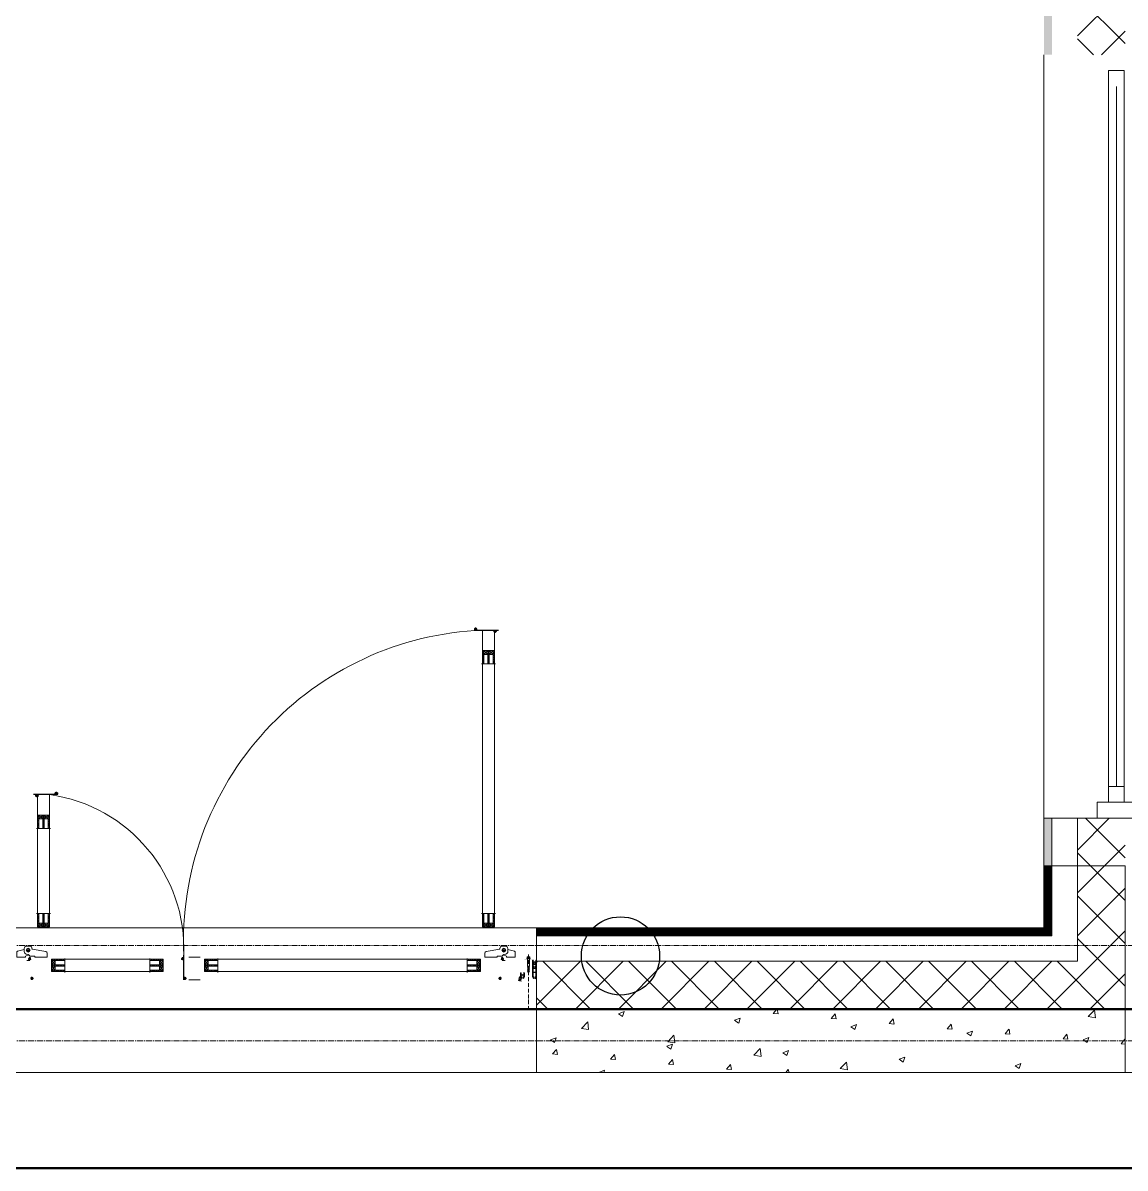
# Model space of a CAD drawing. Header units: millimetres. Extents: x -7155 to 483283, y -227682 to 148426.
# Drawn here: x 33936 to 37400, y 100100 to 103700 of the extents above; entities that cross this region are included whole.
import ezdxf

# ---------------------------------------------------------------- set-up
doc = ezdxf.new("R2010")
doc.units = ezdxf.units.MM
for name, pattern in [('ACAD_ISO10W100', [18, 12, -3, 0, -3]), ('CENTER', [50.8, 31.75, -6.35, 6.35, -6.35]), ('CENTER2', [28.575, 19.05, -3.175, 3.175, -3.175])]:
    doc.linetypes.add(name, pattern=pattern)
doc.layers.add('001', color=7, linetype='Continuous')
doc.layers.add('CENTER', color=1, linetype='CENTER')
for name, color, linetype, lineweight in [('A-Wall-Open', 8, 'Continuous', 0), ('Al', 59, 'Continuous', 13), ('Cen', 1, 'CENTER2', 13), ('OSN', 7, 'Continuous', 0), ('АР_Окна', 4, 'Continuous', 5), ('АР_Стены ПЕНОблок', 52, 'Continuous', 20), ('АР_Стены_Стекло', 4, 'Continuous', 13), ('АР_Тонкая', 254, 'Continuous', 5), ('АР_Утеплитель', 31, 'Continuous', 0), ('АР_Штриховка', 8, 'Continuous', 0), ('Витражные конструкции', 252, 'Continuous', 15), ('Оси', 1, 'ACAD_ISO10W100', 13)]:
    doc.layers.add(name, color=color, linetype=linetype, lineweight=lineweight)
for name, color, linetype, lineweight, true_color in [('АР_Оси_РД_100', 7, 'Continuous', 0, 0x525252), ('РД_Оси_100', 7, 'Continuous', 0, 0x525252), ('СКУД', 7, 'Continuous', 0, 0xff1a1a)]:
    doc.layers.add(name, color=color, linetype=linetype, lineweight=lineweight, true_color=true_color)
doc.layers.add('КР_Балки-0.5', color=60, linetype='Continuous', lineweight=50, plot=False)
doc.layers.add('РД_Витраж_проем', color=80, linetype='Continuous', lineweight=0, plot=False)

# ---------------------------------------------------------------- blocks, each defined once
blk = doc.blocks.new('СОШ_2200_АР_ОСИ_М100_28.05.24')
at = {"layer": 'АР_Оси_РД_100', "linetype": 'CENTER2'}
for points in [[(119910, 100950), (119410, 100800), (-5454.958, 100800), (-5954.958, 100950)], [(119910, 100350), (119410, 100500), (-5454.958, 100500), (-5954.958, 100350)]]:
    blk.add_lwpolyline(points, dxfattribs=at)
blk = doc.blocks.new('стойка 500.100.03')
at = {"layer": 'Оси'}
blk.add_line((0, 0), (0, -118), dxfattribs=at)
blk = doc.blocks.new('ТПУ-45.02')
at = {"elevation": 0}
blk.add_lwpolyline([(-2, 2.5, -0.916659), (-1.5, 2.4), (-1.5, 1.4, -0.398231), (-1.6, 1.3), (-1.9, 1.3, 0.668179), (-2.1, 0.9), (-1.3, 0.1, 0.198912), (-1.1, 0), (1.2, 0, 0.198912), (1.3, 0.1), (2.1, 0.9, 0.668179), (2, 1.3), (1.6, 1.3, -0.414214), (1.5, 1.4), (1.5, 2.4, -0.904069), (2, 2.5), (3.3, 2.5, 0.414214), (3.5, 2.7), (3.5, 3.1, 0.327426), (3.3, 3.4), (-1, 4.3, 0.167079), (-1.2, 4.3, -0.978527), (-1.6, 4.8, 0.140808), (-1.5, 4.9), (-1, 6.4, -0.301775), (-0.8, 6.6, -0.191208), (1.6, 6.3, -0.2528), (1.7, 6.1, 0.249371), (1.8, 5.9, -0.087675), (2.5, 5.2, 0.34791), (2.8, 5.1), (3.3, 5.4, 0.434986), (3.4, 5.7, 0.631386), (-3.8, 4.5), (-3.8, 2.7, 0.423855), (-3.6, 2.5)], format="xyb", close=True, dxfattribs=at)
blk.add_lwpolyline([(-2, 4.3, 0.440609), (-1.8, 4), (-0.5, 3.8, -0.880439), (-0.6, 3.3), (-3.2, 3.3, -0.266716), (-1.7, 6.2, -0.681981), (-1.5, 6.1)], format="xyb", close=True)
blk.add_lwpolyline([(0.6, 0.7, 0.413945), (0.7, 0.8), (0.7, 2.4, 0.414214), (0.5, 2.7), (-0.4, 2.7, 0.414214), (-0.7, 2.4), (-0.7, 0.8, 0.413945), (-0.5, 0.7), (0.6, 0.7)], format="xyb")
blk = doc.blocks.new('РУ-65.05')
blk.add_blockref('ТПУ-45.02', (-2.6, -2.5))
blk = doc.blocks.new('petlia_dv')
for p, q in [((-59.9, 22), (-59.9, 11)), ((-59.9, 22), (-24.3, 22)), ((-59.9, 11), (-59.7, 11)), ((-59.7, 11), (-59.7, 9.4)), ((-12.5, -2.6), (-55.6, 4.4)), ((-20.9, 22), (-24.3, 22)), ((-20.9, 22), (-20.9, 19)), ((-20.9, 19), (-4.9, 19)), ((-4.9, 19), (-0.2, 13.4)), ((-4.9, 19), (-2.7, 16.3)), ((7.9, 19), (-1.3, 14.8)), ((-0.2, 13.4), (5.5, 13.3)), ((5.5, 13.3), (5.5, 12.4)), ((5.9, 12.3), (5.5, 12.4)), ((7.9, 22), (32.5, 22)), ((7.9, 22), (7.9, 19)), ((12.5, 4.5), (12.5, -4.5)), ((12.5, -2), (33.9, 3.8)), ((35.9, 22), (32.5, 22)), ((35.9, 7), (35.4, 7)), ((35.4, 7), (35.4, 5.7)), ((35.9, 22), (35.9, 7)), ((-12.5, -2.6), (-12.5, -4.5)), ((4.5, -12.5), (-4.5, -12.5)), ((-4.5, -12.5), (4.5, -12.5)), ((12.5, -2.4), (12.5, -4.5))]:
    blk.add_line(p, q)
for radius in [6, 5]:
    blk.add_circle((0, 0), radius)
for centre, radius, start, end in [((-54.7, 9.4), 5, 180, 260), ((4.5, 4.5), 8, 0, 80), ((33.4, 5.7), 2, 285, 0), ((-4.5, -4.5), 8, 180, 270), ((-4.5, -4.5), 8, 180, 270), ((4.5, -4.5), 8, 270, 0), ((4.5, -4.5), 8, 270, 0)]:
    blk.add_arc(centre, radius, start, end)
at = {"layer": '001'}
blk.add_line((-12.5, -2.5), (-12.5, -4.5), dxfattribs=at)
at = {"layer": 'Cen', "ltscale": 0.5}
blk.add_line((3.2, 0), (-3.2, 0), dxfattribs=at)
at = {"layer": 'Cen', "ltscale": 0.3}
blk.add_line((0, 3.2), (0, -2.8), dxfattribs=at)
blk = doc.blocks.new('tpu004MM')
blk.add_lwpolyline([(4, -6.3, -1), (4.4, -7.3), (2.7, -7.9, 0.315299), (2.5, -8.1), (2.5, -8.5, -0.8391), (1.3, -8.7), (-1.2, -1.7, -0.520567), (-1, -1.4), (-0.2, -1.4, 0.414214), (0, -1.2), (0, 1.1, 0.520567), (-0.7, 1.5), (-1.5, 1.2, -0.414214), (-1.8, 1.4), (-2.3, 2.8, -0.414214), (-2.2, 3.1), (0.4, 4.1, -0.067914), (0.5, 4.1), (5.7, 4.5, -0.87281), (5.8, 3.9), (2.7, 2.8, 0.315299), (2.5, 2.5), (2.5, -1.2, 0.520567), (2.8, -1.4), (5.3, -0.5, -1), (5.7, -1.5), (2.7, -2.6, 0.315299), (2.5, -2.8), (2.5, -6.5, 0.520567), (2.8, -6.8)], format="xyb", close=True)
blk = doc.blocks.new('РУ-65.02')
at = {"layer": 'OSN', "xscale": -1}
blk.add_blockref('tpu004MM', (0, 0), dxfattribs=at)
blk = doc.blocks.new('Стекло 4 мм разрез')
at = {"layer": 'Al'}
for p, q in [((-2, -41.9), (-2, 0)), ((2, -41.9), (2, 0))]:
    blk.add_line(p, q, dxfattribs=at)
at = {"layer": 'Al', "ltscale": 4}
blk.add_line((2, 0), (-2, 0), dxfattribs=at)
at = {"layer": 'Al', "color": 5, "linetype": 'Continuous'}
for p, q in [((-1.4, -5.4), (1.4, -2.5)), ((-1.4, -11), (1.4, -8.2)), ((-1.4, -16.7), (1.4, -13.9)), ((-1.4, -22.4), (1.4, -19.6)), ((-1.4, -28.1), (1.4, -25.2)), ((-1.4, -33.7), (1.4, -30.9)), ((-1.1, -3.9), (0, -2.8)), ((-1.1, -9.6), (0, -8.5)), ((-1.1, -15.3), (0, -14.2)), ((-1.1, -21), (0, -19.8)), ((-1.1, -26.6), (0, -25.5)), ((-1.1, -32.3), (0, -31.2)), ((0, -5.1), (1.1, -3.9)), ((0, -10.8), (1.1, -9.6)), ((0, -16.4), (1.1, -15.3)), ((0, -22.1), (1.1, -21)), ((0, -27.8), (1.1, -26.6)), ((0, -33.5), (1.1, -32.3)), ((-1.4, -39.4), (1.4, -36.6)), ((-1.1, -38), (0, -36.9)), ((0, -39.1), (1.1, -38))]:
    blk.add_line(p, q, dxfattribs=at)
blk = doc.blocks.new('СПД 38 4+4+4')
at = {"layer": 'Al', "ltscale": 4}
for p, q in [((4, 0), (17, -12)), ((4, -12), (17, 0)), ((21, 0), (34, -12)), ((21, -12), (34, 0))]:
    blk.add_line(p, q, dxfattribs=at)
for points in [[(4, 0), (17, 0), (17, -12), (4, -12)], [(21, 0), (34, 0), (34, -12), (21, -12)]]:
    blk.add_lwpolyline(points, close=True, dxfattribs=at)
at = {"layer": 'Cen', "ltscale": 5}
blk.add_line((41, -41.9), (-3, -41.9), dxfattribs=at)
at = {"layer": 'Al', "ltscale": 4}
for p in [(2, 0), (19, 0), (36, 0)]:
    blk.add_blockref('Стекло 4 мм разрез', p, dxfattribs=at)
blk = doc.blocks.new('ТПУ-032-14')
at = {"color": 191}
for p, q in [((-12, 0), (-12, -14)), ((-9.8, 0), (-12, 0)), ((-8.5, 4.4), (-10, 2.1)), ((-10, 1.9), (-9.6, 1.6)), ((-9.5, 1.4), (-9.5, 0.2)), ((-8, -1.2), (-8, 4.2)), ((-4, 4.2), (-4, -1.2)), ((-2, 2.1), (-3.5, 4.4)), ((-2.5, 0.2), (-2.5, 1.4)), ((-2.4, 1.6), (-2, 1.9)), ((0, 0), (-2.3, 0)), ((0, -14), (0, 0)), ((-12, -14), (-10.6, -14)), ((-10.5, -5.8), (-10.5, -1.8)), ((-10.5, -12.2), (-10.5, -9.9)), ((-10.4, -13.9), (-9.6, -13.1)), ((-10.3, -9.6), (-6.1, -8.5)), ((-10.2, -1.5), (-8.2, -1.5)), ((-9.8, -12.5), (-10.2, -12.5)), ((-9.5, -12.9), (-9.5, -12.8)), ((-6.1, -5.9), (-9.2, -6.8)), ((-2.8, -6.8), (-5.9, -5.9)), ((-5.9, -8.5), (-1.7, -9.6)), ((-3.8, -1.5), (-1.8, -1.5)), ((-2.5, -12.8), (-2.5, -12.9)), ((-2.4, -13.1), (-1.6, -13.9)), ((-1.8, -12.5), (-2.3, -12.5)), ((-1.5, -1.8), (-1.5, -5.8)), ((-1.5, -9.9), (-1.5, -12.2)), ((-1.4, -14), (0, -14))]:
    blk.add_line(p, q, dxfattribs=at)
for centre, start, end in [((-9.8, 2), 146.3099, 216.6158), ((-8.2, 4.2), 0, 146.3099), ((-3.8, 4.2), 33.6901, 180), ((-2.3, 2), 323.3842, 33.6901), ((-10.6, -13.8), 270, 315), ((-9.8, -12.8), 0, 90), ((-9.8, -12.9), 315, 0), ((-8.2, -1.2), 270, 0), ((-6, -6.2), 75, 105), ((-3.8, -1.2), 180, 270), ((-2.3, -12.8), 90, 180), ((-2.3, -12.9), 180, 225), ((-1.4, -13.8), 225, 270)]:
    blk.add_arc(centre, 0.25, start, end, dxfattribs=at)
at = {"color": 191, "extrusion": (0, 0, -1)}
for centre, radius, start, end in [((9.7, 0.2), 0.25, 180, 270), ((9.7, 1.4), 0.25, 127.9045, 180), ((2.3, 1.4), 0.25, 0, 52.0955), ((2.3, 0.2), 0.25, 270, 0), ((10.2, -1.8), 0.25, 0, 90), ((9.5, -5.8), 1, 255, 0), ((10.2, -9.9), 0.25, 0, 75), ((10.2, -12.2), 0.25, 270, 0), ((6, -8.8), 0.25, 75, 105), ((2.5, -5.8), 1, 180, 285), ((1.7, -1.8), 0.25, 90, 180), ((1.7, -12.2), 0.25, 180, 270), ((1.7, -9.9), 0.25, 105, 180)]:
    blk.add_arc(centre, radius, start, end, dxfattribs=at)
blk = doc.blocks.new('Дверь 72 активная створка в витраж 44')
at = {"layer": 'OSN'}
blk.add_line((-73, 34.7), (-82.8, 34.7), dxfattribs=at)
at = {"rotation": 180}
for name, p in [('РУ-65.05', (-85.1, 41.3)), ('РУ-65.02', (-29.2, -25.5))]:
    blk.add_blockref(name, p, dxfattribs=at)
blk.add_blockref('РУ-65.05', (-86.6, -22.7))
at = {"layer": 'Al', "ltscale": 4, "xscale": -1}
for p, rotation in [((-144.6, 140.2), 179.9999999999999), ((-150.5, 0.3), 270)]:
    blk.add_blockref('СПД 38 4+4+4', p, dxfattribs=dict(at, rotation=rotation))
at = {"layer": 'Al', "ltscale": 4, "rotation": 180}
blk.add_blockref('ТПУ-032-14', (-25, -18), dxfattribs=at)
at = {"layer": 'OSN', "xscale": -1, "rotation": 180}
blk.add_blockref('petlia_dv', (-77.5, 67.3), dxfattribs=at)
blk = doc.blocks.new('ТПУ-032-07')
at = {"color": 191}
blk.add_lwpolyline([(-10.5, -5.2, 0.414214), (-10.2, -5.5), (-9.8, -5.5, -0.414214), (-9.5, -5.8), (-9.5, -5.9, -0.198912), (-9.6, -6.1), (-10.4, -6.9, -0.198912), (-10.6, -7), (-12, -7), (-12, 0), (-9.8, 0, 0.324532), (-9.5, 0.3), (-9.5, 1.4, 0.231307), (-9.6, 1.6), (-10, 1.9, -0.316767), (-10, 2.2), (-8.6, 4.3, -0.780158), (-8, 4.3), (-8, -0.7, 0.493145), (-7.7, -0.9), (-6.1, -0.5, -0.131652), (-5.9, -0.5), (-4.3, -0.9, 0.493145), (-4, -0.7), (-4, 4.3, -0.780158), (-3.4, 4.3), (-2, 2.2, -0.316767), (-2, 1.9), (-2.4, 1.6, 0.231307), (-2.5, 1.4), (-2.5, 0.3, 0.324532), (-2.2, 0), (0, 0), (0, -7), (-1.4, -7, -0.198912), (-1.6, -6.9), (-2.4, -6.1, -0.198912), (-2.5, -5.9), (-2.5, -5.8, -0.414214), (-2.2, -5.5), (-1.8, -5.5, 0.414214), (-1.5, -5.2), (-1.5, -2.9, 0.339454), (-1.7, -2.6), (-5.9, -1.5, 0.131652), (-6.1, -1.5), (-10.3, -2.6, 0.339454), (-10.5, -2.9)], format="xyb", close=True, dxfattribs=at)
blk = doc.blocks.new('ТПУ-032-33')
at = {"color": 191}
for points in [[(-1.4, -33), (0, -33), (0, 0), (-2.2, 0, -0.414214), (-2.5, 0.2), (-2.5, 1.4, -0.231307), (-2.4, 1.6), (-2, 1.9, 0.316767), (-2, 2.1), (-3.4, 4.3, 0.780158), (-4, 4.3), (-4, -1.2, 0.414214), (-3.8, -1.5), (-1.8, -1.5, -0.414214), (-1.5, -1.8), (-1.5, -14.3, -0.493145), (-1.8, -14.6), (-5.9, -14.6, 0.131652), (-6.1, -14.6), (-10.2, -14.6, -0.493145), (-10.5, -14.3), (-10.5, -1.8, -0.414214), (-10.2, -1.5), (-8.2, -1.5, 0.414214), (-8, -1.2), (-8, 4.3, 0.780158), (-8.6, 4.3), (-10, 2.1, 0.316767), (-10, 1.9), (-9.6, 1.6, -0.231307), (-9.5, 1.4), (-9.5, 0.2, -0.414214), (-9.8, 0), (-12, 0), (-12, -33), (-10.6, -33, 0.198912), (-10.4, -32.9), (-9.6, -32.1, 0.198912), (-9.5, -31.9), (-9.5, -31.8, 0.414214), (-9.8, -31.5), (-10.2, -31.5, -0.414214), (-10.5, -31.2), (-10.5, -28.9, -0.339454), (-10.3, -28.6), (-6.1, -28.6, -0.131652), (-5.9, -28.6), (-1.7, -28.6, -0.339454), (-1.5, -28.9), (-1.5, -31.2, -0.414214), (-1.8, -31.5), (-2.2, -31.5, 0.414214), (-2.5, -31.8), (-2.5, -31.9, 0.198912), (-2.4, -32.1), (-1.6, -32.9, 0.198912)], [(-1.5, -15.9, 0.339454), (-1.7, -15.6), (-5.9, -15.6, 0.131652), (-6.1, -15.6), (-10.3, -15.6, 0.339454), (-10.5, -15.9), (-10.5, -26.8, 0.493145), (-10.2, -27.1), (-6.1, -27.1, -0.131652), (-5.9, -27.1), (-1.8, -27.1, 0.493145), (-1.5, -26.8)]]:
    blk.add_lwpolyline(points, format="xyb", close=True, dxfattribs=at)
blk = doc.blocks.new('проставка крайняя')
at = {"layer": 'Al', "ltscale": 4, "xscale": -1}
for name, p in [('ТПУ-032-33', (-0.2, 0)), ('ТПУ-032-14', (-0.2, -33)), ('ТПУ-032-07', (-0.2, -47))]:
    blk.add_blockref(name, p, dxfattribs=at)
blk = doc.blocks.new('VS_5i5x45')
for p, q in [((-5.1, 3.9), (-4.7, 4.5)), ((-5.1, -3.9), (-5.1, 3.9)), ((-5.1, 0), (-5.1, 3.9)), ((-5.1, 0), (-5.1, -3.9)), ((-1.4, 4.5), (-4.7, 4.5)), ((-1.4, 2.7), (-4.7, 2.7)), ((-1.4, 2.7), (-3.2, 2.7)), ((-1.1, 5), (-1.4, 4.5)), ((-1.1, 5), (-0.5, 5)), ((-1.1, 0), (-1.1, 5)), ((-1.1, 0), (-1.1, -5)), ((-0.5, 5), (-0.5, 0)), ((-0.5, 2.7), (23.8, 2.7)), ((-0.5, -5), (-0.5, 0)), ((23.8, 2.7), (24.7, -2.8)), ((24.1, 1.8), (23.8, 2.7)), ((24.1, 1.8), (25, -1.8)), ((24.1, 1.8), (25.4, 1.8)), ((25.4, 1.8), (25.6, 2.7)), ((25.4, 1.8), (26.3, -1.8)), ((25.6, 2.7), (26.5, -2.8)), ((25.9, 1.8), (25.6, 2.7)), ((25.9, 1.8), (26.8, -1.8)), ((25.9, 1.8), (27.2, 1.8)), ((27.2, 1.8), (27.4, 2.7)), ((27.2, 1.8), (28.1, -1.8)), ((27.4, 2.7), (28.3, -2.8)), ((27.7, 1.8), (27.4, 2.7)), ((27.7, 1.8), (28.6, -1.8)), ((27.7, 1.8), (29, 1.8)), ((29, 1.8), (29.2, 2.7)), ((29, 1.8), (29.9, -1.8)), ((29.2, 2.7), (30.1, -2.8)), ((29.5, 1.8), (29.2, 2.7)), ((29.5, 1.8), (30.4, -1.8)), ((29.5, 1.8), (30.8, 1.8)), ((30.8, 1.8), (31, 2.7)), ((30.8, 1.8), (31.7, -1.8)), ((31, 2.7), (31.9, -2.8)), ((31.3, 1.8), (31, 2.7)), ((31.3, 1.8), (32.2, -1.8)), ((31.3, 1.8), (32.6, 1.8)), ((32.6, 1.8), (32.8, 2.7)), ((32.6, 1.8), (33.5, -1.8)), ((32.8, 2.7), (33.7, -2.8)), ((33.1, 1.8), (32.8, 2.7)), ((33.1, 1.8), (34, -1.8)), ((33.1, 1.8), (34.4, 1.8)), ((34.4, 1.8), (34.6, 2.7)), ((34.4, 1.8), (35.3, -1.8)), ((34.6, 2.7), (35.5, -2.8)), ((34.9, 1.8), (34.6, 2.7)), ((34.9, 1.8), (35.8, -1.8)), ((34.9, 1.8), (36.2, 1.8)), ((36.2, 1.8), (36.4, 2.7)), ((36.2, 1.8), (37.1, -1.8)), ((36.4, 2.7), (37.3, -2.8)), ((36.7, 1.8), (36.4, 2.7)), ((36.7, 1.8), (37.6, -1.8)), ((36.7, 1.8), (38, 1.8)), ((38, 1.8), (38.2, 2.7)), ((38, 1.8), (38.9, -1.8)), ((38.2, 2.7), (39.1, -2.8)), ((38.5, 1.8), (38.2, 2.7)), ((38.5, 1.8), (39.4, -1.8)), ((38.5, 1.8), (39.8, 1.8)), ((39.8, 1.8), (40, 2.7)), ((39.8, 1.8), (40.6, -1.7)), ((40, 2.7), (40.9, -2.6)), ((40.3, 1.8), (40, 2.7)), ((40.3, 1.8), (41.7, 1.2)), ((40.3, 1.8), (41.1, -1.5)), ((41.7, 1.2), (41.9, 2.1)), ((41.7, 1.2), (42.3, -1)), ((42.3, 0.9), (41.9, 2.1)), ((41.9, 2.1), (42.6, -1.9)), ((42.3, 0.9), (44.5, 0)), ((42.3, 0.9), (42.7, -0.8)), ((42.7, -0.8), (44.5, 0)), ((-5.1, -3.9), (-4.7, -4.5)), ((-1.4, -2.8), (-4.7, -2.8)), ((-1.4, -4.5), (-4.7, -4.5)), ((-1.1, -5), (-1.4, -4.5)), ((-1.1, -5), (-0.5, -5)), ((-0.5, -2.8), (24.7, -2.8)), ((25, -1.8), (24.7, -2.8)), ((25, -1.8), (26.3, -1.8)), ((26.3, -1.8), (26.5, -2.8)), ((26.8, -1.8), (26.5, -2.8)), ((26.8, -1.8), (28.1, -1.8)), ((28.1, -1.8), (28.3, -2.8)), ((28.6, -1.8), (28.3, -2.8)), ((28.6, -1.8), (29.9, -1.8)), ((29.9, -1.8), (30.1, -2.8)), ((30.4, -1.8), (30.1, -2.8)), ((30.4, -1.8), (31.7, -1.8)), ((31.7, -1.8), (31.9, -2.8)), ((32.2, -1.8), (31.9, -2.8)), ((32.2, -1.8), (33.5, -1.8)), ((33.5, -1.8), (33.7, -2.8)), ((34, -1.8), (33.7, -2.8)), ((34, -1.8), (35.3, -1.8)), ((35.3, -1.8), (35.5, -2.8)), ((35.8, -1.8), (35.5, -2.8)), ((35.8, -1.8), (37.1, -1.8)), ((37.1, -1.8), (37.3, -2.8)), ((37.6, -1.8), (37.3, -2.8)), ((37.6, -1.8), (38.9, -1.8)), ((38.9, -1.8), (39.1, -2.8)), ((39.4, -1.8), (39.1, -2.8)), ((39.4, -1.8), (40.3, -1.8)), ((40.3, -1.8), (40.6, -1.7)), ((40.6, -1.7), (40.9, -2.6)), ((41.1, -1.5), (40.9, -2.6)), ((41.1, -1.5), (42.3, -1)), ((42.3, -1), (42.6, -1.9)), ((42.7, -0.8), (42.6, -1.9))]:
    blk.add_line(p, q)
for centre, radius, start, end in [((-3.5, 3.6), 1.48, 144.0604, 216.6704), ((5.5, 0.4), 10.5, 166.9324, 182.0307), ((6.1, 0), 7.97, 159.8247, 200.1753), ((-0.8, 3.6), 1.07, 125.3093, 234.6907), ((5.5, -0.4), 10.5, 177.9693, 193.0676), ((-3.5, -3.6), 1.48, 143.3296, 215.9396), ((-0.8, -3.6), 1.07, 125.3093, 234.6907)]:
    blk.add_arc(centre, radius, start, end)
blk = doc.blocks.new('крышка пустая')
at = {"layer": 'Витражные конструкции', "const_width": 0.6}
blk.add_lwpolyline([(27.8, 36.3), (10.4, 36.3), (4.8, 38.6), (-5.8, 38.6), (-11.9, 36.3), (-28, 36.3)], dxfattribs=at)
at = {"layer": 'Оси', "color": 1}
blk.add_line((0, 6), (0, 53.7), dxfattribs=at)
at = {"layer": 'Витражные конструкции', "ltscale": 25, "xscale": -1, "rotation": 89.99999999999997}
blk.add_blockref('VS_5i5x45', (0, 40.7), dxfattribs=at)
blk = doc.blocks.new('дверь 72 стык створок')
for p, q in [((-122.9, 27), (-157.9, 27)), ((-122.9, -45), (-157.9, -45))]:
    blk.add_line(p, q)
at = {"layer": 'CENTER', "ltscale": 5}
blk.add_line((-106.6, 26.6), (-106.6, -50.8), dxfattribs=at)
at = {"xscale": -1, "rotation": 180}
blk.add_blockref('РУ-65.05', (-107.3, 23), dxfattribs=at)
at = {"xscale": -1}
blk.add_blockref('РУ-65.05', (-105.8, -41), dxfattribs=at)
at = {"layer": 'Al', "ltscale": 4, "rotation": 270}
blk.add_blockref('СПД 38 4+4+4', (-171.2, 0), dxfattribs=at)
at = {"layer": 'Al', "ltscale": 4, "xscale": -1, "rotation": 90}
blk.add_blockref('СПД 38 4+4+4', (-41.9, 0), dxfattribs=at)
blk = doc.blocks.new('импост1')
at = {"layer": 'CENTER', "ltscale": 5}
blk.add_line((16.4, -75.3), (-61, -75.3), dxfattribs=at)
for p, rotation in [((-51.2, -74.6), 270), ((12.7, -76.1), 89.99999999999999)]:
    blk.add_blockref('РУ-65.05', p, dxfattribs=dict(rotation=rotation))
at = {"layer": 'Al', "ltscale": 4, "rotation": 180}
blk.add_blockref('СПД 38 4+4+4', (-10.2, -10.7), dxfattribs=at)

msp = doc.modelspace()

# ---------------------------------------------------------------- hatches: boundary and pattern name
at = {"layer": 'АР_Штриховка', "linetype": 'Continuous', "lineweight": 0, "true_color": 0x000000}
h = msp.add_hatch(dxfattribs=at)
h.set_pattern_fill('_U', color=18, style=0, pattern_type=0)
h.set_pattern_definition([(3e-12, (-4e-11, 1e-11), (4e-16, 1), [])])
h.paths.add_polyline_path([(37145, 101050), (37170, 101050), (37170, 101200), (37145, 101200)], flags=0)
h.paths.add_polyline_path([(37145, 103600), (37170, 103600), (37170, 104950), (37145, 104950)], flags=0)
h.paths.add_polyline_path([(37145, 109450), (37170, 109450), (37170, 125600), (37145, 125600)], flags=0)
h = msp.add_hatch(dxfattribs=at)
h.set_pattern_fill('ANSI37', color=18, scale=30, angle=-3e-14, style=0)
h.paths.add_polyline_path([(37250, 101050), (37400, 101050), (37400, 101200), (37250, 101200)], flags=0)
h.paths.add_polyline_path([(37250, 103600), (37400, 103600), (37400, 104950), (37250, 104950)], flags=0)
h.paths.add_polyline_path([(37250, 109450), (37400, 109450), (37400, 125600), (37250, 125600)], flags=0)
h = msp.add_hatch(dxfattribs=at)
h.set_pattern_fill('_U', color=18, style=0, pattern_type=0)
h.set_pattern_definition([(2e-15, (1e-11, -4e-11), (-3e-16, 1), [])])
h.paths.add_polyline_path([(37145, 100855), (37170, 100830), (37170, 101050), (37145, 101050)], flags=0)
h = msp.add_hatch(dxfattribs=at)
h.set_pattern_fill('ANSI37', color=18, scale=30, angle=1e-14, style=0)
h.paths.add_polyline_path([(37250, 100750), (37400, 100600), (37400, 101050), (37250, 101050)], flags=0)

# ---------------------------------------------------------------- linework, layer by layer
at = {"layer": 'A-Wall-Open', "color": 18, "linetype": 'Continuous', "lineweight": 0, "true_color": 0x000000}
for p, q in [((29850, 100855), (35550, 100855)), ((29850, 100400), (35550, 100400))]:
    msp.add_line(p, q, dxfattribs=at)
at = {"layer": 'CENTER', "color": 18, "ltscale": 5, "true_color": 0x000000}
msp.add_line((34046.2, 101274.2), (33968.8, 101274.2), dxfattribs=at)
at = {"layer": 'АР_Окна', "color": 18, "linetype": 'Continuous', "lineweight": 5, "true_color": 0x000000}
for p, q in [((37145, 103600), (37145, 101200)), ((37372.5, 103500), (37372.5, 101300)), ((37347.5, 101300), (37397.5, 101300))]:
    msp.add_line(p, q, dxfattribs=at)
for points in [[(37347.5, 103550), (37397.5, 103550), (37397.5, 101250), (37347.5, 101250)], [(37432.5, 101250), (37432.5, 101200), (37312.5, 101200), (37312.5, 101250)]]:
    msp.add_lwpolyline(points, close=True, dxfattribs=at)
at = {"layer": 'АР_Стены ПЕНОблок', "color": 18, "linetype": 'Continuous', "lineweight": 20, "true_color": 0x000000}
for p, q in [((35550, 100600), (35550, 100400)), ((37400, 100600), (35550, 100600)), ((37400, 100400), (37400, 100600)), ((37400, 100600), (37400, 100400)), ((39350, 100600), (37400, 100600)), ((35550, 100400), (37400, 100400)), ((37400, 100400), (39350, 100400))]:
    msp.add_line(p, q, dxfattribs=at)
at = {"layer": 'АР_Стены_Стекло', "ltscale": 35}
for p, q in [((34335, 100756.3), (34067.4, 100756.3)), ((35332.6, 100756.3), (34548.1, 100756.3)), ((34335, 100718.3), (34067.4, 100718.3)), ((35332.6, 100718.3), (34548.1, 100718.3))]:
    msp.add_line(p, q, dxfattribs=at)
at = {"layer": 'АР_Тонкая', "color": 18, "linetype": 'Continuous', "lineweight": 5, "true_color": 0x000000}
for p, q in [((37170, 101200), (37145, 101200)), ((37145, 101200), (37145, 101050)), ((37250, 101200), (37170, 101200)), ((37170, 101200), (37170, 101050)), ((37170, 101050), (37170, 101200)), ((37250, 101050), (37250, 101200)), ((37145, 101050), (37170, 101050)), ((37170, 101050), (37145, 101050)), ((37145, 101050), (37145, 100855)), ((37170, 101050), (37250, 101050)), ((37250, 101050), (37170, 101050)), ((37170, 101050), (37170, 100830)), ((37170, 100830), (37170, 101050)), ((37250, 100750), (37250, 101050)), ((35550, 100855), (35550, 100830)), ((37145, 100855), (35550, 100855)), ((35550, 100830), (35550, 100750)), ((37170, 100830), (35550, 100830)), ((35550, 100830), (37170, 100830)), ((35550, 100750), (37250, 100750))]:
    msp.add_line(p, q, dxfattribs=at)
at = {"layer": 'АР_Утеплитель', "color": 18, "linetype": 'Continuous', "lineweight": 0, "true_color": 0x000000}
for p, q in [((37400, 101200), (37250, 101200)), ((37250, 101200), (37250, 101050)), ((37250, 101050), (37400, 101050)), ((37400, 101050), (37250, 101050)), ((37250, 101050), (37250, 100750)), ((37400, 100600), (37400, 101050)), ((35550, 100750), (35550, 100600)), ((37250, 100750), (35550, 100750)), ((35550, 100600), (37400, 100600))]:
    msp.add_line(p, q, dxfattribs=at)
at = {"layer": 'АР_Штриховка', "color": 18, "linetype": 'Continuous', "lineweight": 0, "true_color": 0x000000}
for p, q in [((35550, 100854), (37146, 100854)), ((35550, 100853), (37147, 100853)), ((35550, 100852), (37148, 100852)), ((35550, 100851), (37149, 100851)), ((35550, 100850), (37150, 100850)), ((35550, 100849), (37151, 100849)), ((35550, 100848), (37152, 100848)), ((35550, 100847), (37153, 100847)), ((35550, 100846), (37154, 100846)), ((35550, 100845), (37155, 100845)), ((35550, 100844), (37156, 100844)), ((35550, 100843), (37157, 100843)), ((35550, 100842), (37158, 100842)), ((35550, 100841), (37159, 100841)), ((35550, 100840), (37160, 100840)), ((35550, 100839), (37161, 100839)), ((35550, 100838), (37162, 100838)), ((35550, 100837), (37163, 100837)), ((35550, 100836), (37164, 100836)), ((35550, 100835), (37165, 100835)), ((35550, 100834), (37166, 100834)), ((35550, 100833), (37167, 100833)), ((35550, 100832), (37168, 100832)), ((35550, 100831), (37169, 100831)), ((35550, 100746.7), (35553.3, 100750)), ((35550, 100612), (35688, 100750)), ((35720.3, 100600), (35570.3, 100750)), ((35672.7, 100600), (35822.7, 100750)), ((35855, 100600), (35705, 100750)), ((35807.5, 100600), (35957.5, 100750)), ((35989.7, 100600), (35839.7, 100750)), ((35942.2, 100600), (36092.2, 100750)), ((36124.4, 100600), (35974.4, 100750)), ((36076.9, 100600), (36226.9, 100750)), ((36259.1, 100600), (36109.1, 100750)), ((36211.6, 100600), (36361.6, 100750)), ((36393.8, 100600), (36243.8, 100750)), ((36346.3, 100600), (36496.3, 100750)), ((36528.5, 100600), (36378.5, 100750)), ((36481, 100600), (36631, 100750)), ((36663.2, 100600), (36513.2, 100750)), ((36615.7, 100600), (36765.7, 100750)), ((36797.9, 100600), (36647.9, 100750)), ((36750.4, 100600), (36900.4, 100750)), ((36932.6, 100600), (36782.6, 100750)), ((36885.1, 100600), (37035.1, 100750)), ((37067.3, 100600), (36917.3, 100750)), ((37019.8, 100600), (37169.8, 100750)), ((37202, 100600), (37052, 100750)), ((37336.7, 100600), (37186.7, 100750)), ((37154.5, 100600), (37277.2, 100722.8)), ((35585.6, 100600), (35550, 100635.6)), ((37289.2, 100600), (37344.6, 100655.4)), ((35807.9, 100585), (35825.7, 100591.8)), ((35807.9, 100584.9), (35820.5, 100576.4)), ((35820.5, 100576.4), (35825.7, 100591.8)), ((36294.1, 100586), (36305.9, 100600)), ((36294.1, 100586), (36309.3, 100584.7)), ((36309.5, 100584.7), (36306.6, 100600)), ((36476.3, 100570.1), (36488.6, 100584.7)), ((36491.6, 100568.8), (36488.7, 100584.7)), ((37125, 100600), (37129, 100597.3)), ((37129, 100597.3), (37129.9, 100600)), ((37284.1, 100576.2), (37303.9, 100596.8)), ((37306.8, 100572.7), (37304, 100596.8)), ((35691.3, 100539), (35711.1, 100559.6)), ((35714, 100535.5), (35711.2, 100559.6)), ((36172.9, 100564.7), (36190.7, 100571.5)), ((36172.9, 100564.6), (36185.5, 100556.1)), ((36185.6, 100556.1), (36190.7, 100571.4)), ((36476.3, 100570.1), (36491.5, 100568.7)), ((36538, 100544.3), (36555.8, 100551.2)), ((36550.6, 100535.7), (36555.7, 100551.1)), ((36658.5, 100554.1), (36670.8, 100568.7)), ((36658.5, 100554.1), (36673.7, 100552.8)), ((36673.8, 100552.8), (36670.9, 100568.8)), ((36840.7, 100538.2), (36852.9, 100552.8)), ((36856, 100536.9), (36853.1, 100552.8)), ((37284.2, 100576.2), (37306.7, 100572.6)), ((35691.4, 100538.9), (35713.9, 100535.4)), ((35962.4, 100497), (35982.2, 100517.6)), ((35985, 100493.5), (35982.2, 100517.6)), ((36537.9, 100544.3), (36550.6, 100535.7)), ((36840.7, 100538.2), (36855.9, 100536.9)), ((36903, 100524), (36920.8, 100530.8)), ((36903, 100523.9), (36915.6, 100515.4)), ((36915.6, 100515.4), (36920.8, 100530.7)), ((37022.9, 100522.3), (37035.1, 100536.9)), ((37022.9, 100522.3), (37038.1, 100520.9)), ((37038.2, 100521), (37035.3, 100536.9)), ((37205.1, 100506.3), (37217.3, 100520.9)), ((37220.4, 100505), (37217.4, 100520.9)), ((35594.5, 100503.1), (35612.3, 100509.9)), ((35594.5, 100503), (35607.1, 100494.5)), ((35607.1, 100494.5), (35612.3, 100509.8)), ((35959.5, 100482.8), (35977.3, 100489.6)), ((35959.5, 100482.7), (35972.1, 100474.2)), ((35962.4, 100496.9), (35985, 100493.4)), ((35972.1, 100474.2), (35977.3, 100489.5)), ((37205.1, 100506.3), (37220.2, 100505)), ((37268, 100503.7), (37285.8, 100510.5)), ((37268, 100503.6), (37280.6, 100495)), ((37280.6, 100495), (37285.8, 100510.4)), ((37387.2, 100490.4), (37399.5, 100505)), ((37387.2, 100490.4), (37400, 100489.3)), ((37400, 100503), (37399.6, 100505)), ((35600.6, 100458.7), (35612.9, 100473.3)), ((35600.6, 100458.7), (35615.8, 100457.4)), ((35616, 100457.4), (35613, 100473.3)), ((35782.8, 100442.8), (35795.1, 100457.4)), ((35782.8, 100442.8), (35798, 100441.4)), ((35798.1, 100441.5), (35795.2, 100457.4)), ((35965, 100426.8), (35977.3, 100441.4)), ((35980.3, 100425.5), (35977.4, 100441.5)), ((36233.5, 100454.9), (36253.3, 100475.5)), ((36233.5, 100454.9), (36256.1, 100451.3)), ((36256.1, 100451.4), (36253.3, 100475.5)), ((36324.5, 100462.3), (36337.2, 100453.8)), ((36324.6, 100462.4), (36342.3, 100469.2)), ((36337.2, 100453.8), (36342.3, 100469.2)), ((36689.6, 100442.1), (36707.4, 100448.9)), ((36689.6, 100442), (36702.2, 100433.5)), ((36702.2, 100433.5), (36707.3, 100448.8)), ((35746.1, 100400.8), (35763.9, 100407.7)), ((35761.3, 100400), (35763.9, 100407.6)), ((35965, 100426.8), (35980.2, 100425.5)), ((36147.2, 100410.9), (36159.4, 100425.5)), ((36147.2, 100410.9), (36162.4, 100409.6)), ((36162.5, 100409.6), (36159.6, 100425.5)), ((36333.6, 100400), (36341.6, 100409.6)), ((36343.5, 100400), (36341.8, 100409.6)), ((36504.6, 100412.9), (36524.3, 100433.5)), ((36504.6, 100412.8), (36527.2, 100409.3)), ((36527.2, 100409.4), (36524.4, 100433.5)), ((37054.6, 100421.7), (37072.4, 100428.6)), ((37054.6, 100421.6), (37067.2, 100413.1)), ((37067.2, 100413.1), (37072.4, 100428.5)), ((35746.1, 100400.8), (35747.2, 100400))]:
    msp.add_line(p, q, dxfattribs=at)
at = {"layer": 'Витражные конструкции', "color": 18, "linetype": 'Continuous', "lineweight": 9, "true_color": 0x000000}
for p, q in [((33981.6, 100858.2), (33981.6, 101274.2)), ((33981.6, 101274.2), (34019.6, 101274.2)), ((34019.6, 101274.2), (34019.6, 100858.2)), ((34019.6, 100858.2), (33981.6, 100858.2))]:
    msp.add_line(p, q, dxfattribs=at)
msp.add_lwpolyline([(35418.4, 100858.2), (35418.4, 101791.2), (35380.4, 101791.2), (35380.4, 100858.2)], close=True, dxfattribs=at)
at = {"layer": 'Витражные конструкции', "color": 18, "linetype": 'Continuous', "lineweight": 9, "true_color": 0x000000, "extrusion": (0, 0, -1)}
msp.add_arc((-35419.7, 100812.9), 979.1, 357.4349, 87.7004, dxfattribs=at)
at = {"layer": 'Витражные конструкции', "color": 18, "linetype": 'Continuous', "lineweight": 9, "true_color": 0x000000}
msp.add_arc((33951.7, 100788.7), 490.2, 357.7028, 82.0405, dxfattribs=at)
at = {"layer": 'КР_Балки-0.5', "color": 18, "ltscale": 200, "true_color": 0x000000}
for p, q in [((28600, 100600), (105200, 100600)), ((28600, 100600), (105200, 100600)), ((105200, 100100), (28600, 100100)), ((105200, 100100), (28600, 100100))]:
    msp.add_line(p, q, dxfattribs=at)
at = {"layer": 'РД_Витраж_проем', "color": 18, "linetype": 'Continuous', "lineweight": 0, "true_color": 0x000000}
for p, q in [((35550, 100855), (29850, 100855)), ((35550, 100400), (29850, 100400))]:
    msp.add_line(p, q, dxfattribs=at)
at = {"layer": 'СКУД', "color": 18, "lineweight": 30, "true_color": 0x000000}
msp.add_circle((35814, 100767), 122.9, dxfattribs=at)

# ---------------------------------------------------------------- block references
at = {"color": 18, "true_color": 0x000000, "xscale": -1}
for p, rotation in [((33978.6, 101273.4), 270), ((34042.6, 101275), 90)]:
    msp.add_blockref('РУ-65.05', p, dxfattribs=dict(at, rotation=rotation))
at = {"layer": 'Al', "color": 18, "ltscale": 4, "true_color": 0x000000, "xscale": -1}
msp.add_blockref('СПД 38 4+4+4', (34019.6, 101209.6), dxfattribs=at)
at = {"layer": 'Al', "color": 18, "ltscale": 4, "true_color": 0x000000}
msp.add_blockref('стойка 500.100.03', (35525, 100718), dxfattribs=at)
at = {"layer": 'Витражные конструкции', "color": 18, "ltscale": 35, "true_color": 0x000000}
for name, p, rotation in [('импост1', (35370.2, 101715.9), 180), ('проставка крайняя', (35549.8, 100700), 179.9999999999999)]:
    msp.add_blockref(name, p, dxfattribs=dict(at, rotation=rotation))
at = {"layer": 'Витражные конструкции', "color": 18, "ltscale": 4, "true_color": 0x000000, "xscale": -1}
msp.add_blockref('Дверь 72 активная створка в витраж 44', (33875, 100718), dxfattribs=at)
at = {"layer": 'Витражные конструкции', "color": 18, "ltscale": 4, "true_color": 0x000000}
msp.add_blockref('Дверь 72 активная створка в витраж 44', (35525, 100718), dxfattribs=at)
at = {"layer": 'Витражные конструкции', "color": 18, "ltscale": 4, "true_color": 0x000000, "rotation": 179.9999999999999}
msp.add_blockref('дверь 72 стык створок', (34335, 100718.3), dxfattribs=at)
at = {"layer": 'Витражные конструкции', "color": 18, "ltscale": 35, "true_color": 0x000000}
msp.add_blockref('крышка пустая', (35525, 100718), dxfattribs=at)
at = {"layer": 'РД_Оси_100'}
msp.add_blockref('СОШ_2200_АР_ОСИ_М100_28.05.24', (0, 0), dxfattribs=at)

doc.saveas('drawing.dxf')
